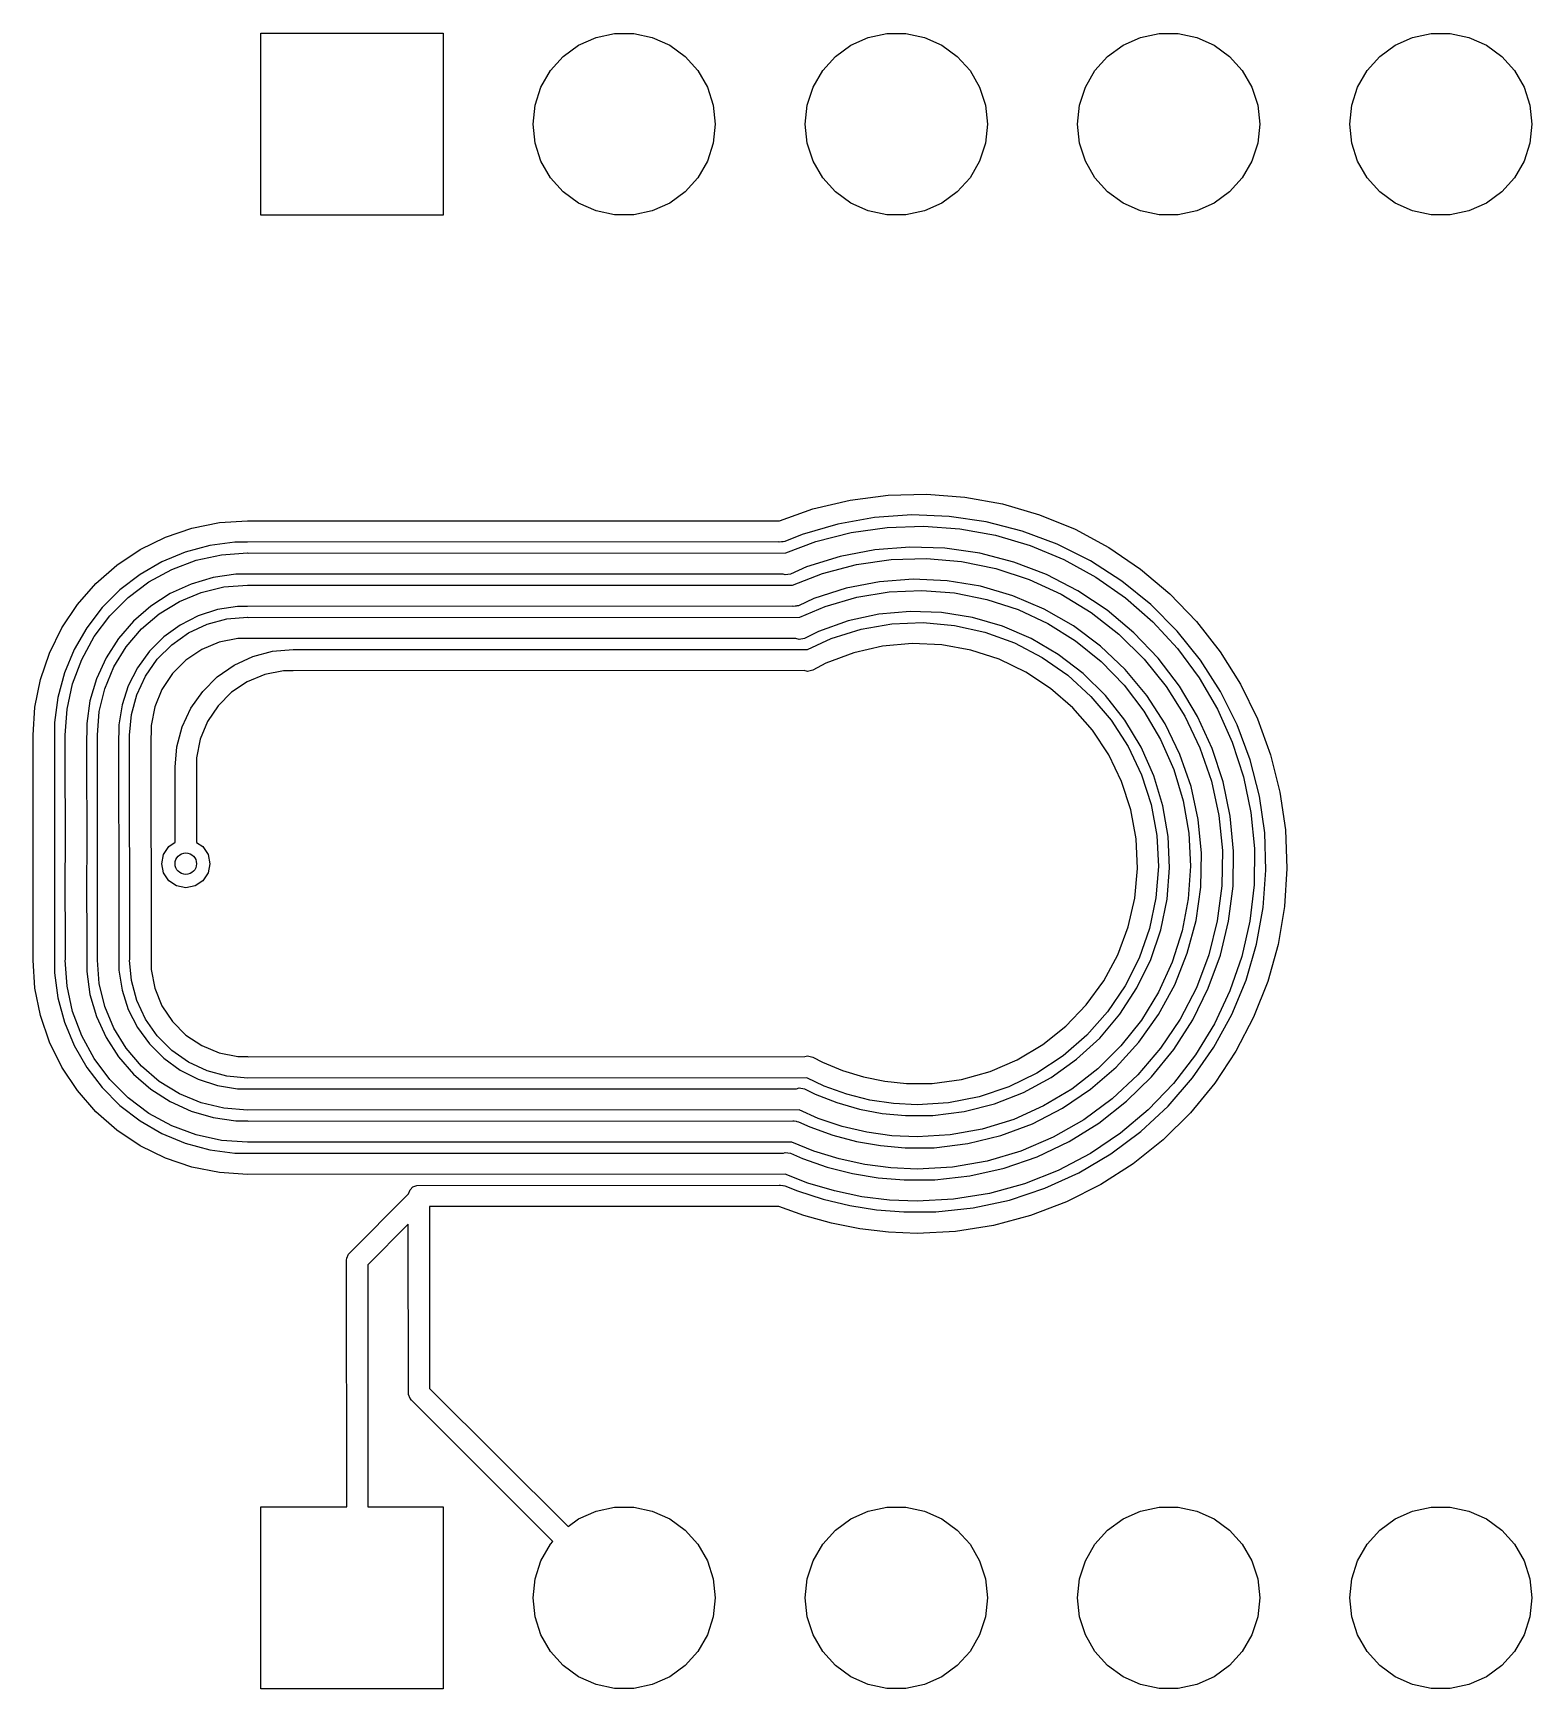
# Model space of a CAD drawing. Extents: x 108.1 to 155.9, y -81.1 to -32.1.
# Drawn here: x 123.95 to 137.94, y -47.6 to -32.15 of the extents above; entities that cross this region are included whole.
import ezdxf

# ---------------------------------------------------------------- set-up
doc = ezdxf.new("R2010")
doc.units = 0
doc.layers.add('BLACK', color=7, linetype='CONTINUOUS')

msp = doc.modelspace()

# ---------------------------------------------------------------- linework, layer by layer
at = {"layer": 'BLACK', "linetype": 'CONTINUOUS'}
for p, q in [((126.075, -33.85), (126.075, -32.15)), ((126.075, -32.15), (127.775, -32.15)), ((127.775, -32.15), (127.775, -33.85)), ((128.896239, -32.368327), (129.04, -32.263878)), ((129.04, -32.263878), (129.202336, -32.191602)), ((129.202336, -32.191602), (129.376151, -32.154656)), ((129.376151, -32.154656), (129.553849, -32.154656)), ((129.553849, -32.154656), (129.727664, -32.191602)), ((129.727664, -32.191602), (129.89, -32.263878)), ((129.89, -32.263878), (130.033761, -32.368327)), ((131.436239, -32.368327), (131.58, -32.263878)), ((131.58, -32.263878), (131.742336, -32.191602)), ((131.742336, -32.191602), (131.916151, -32.154656)), ((131.916151, -32.154656), (132.093849, -32.154656)), ((132.093849, -32.154656), (132.267664, -32.191602)), ((132.267664, -32.191602), (132.43, -32.263878)), ((132.43, -32.263878), (132.573761, -32.368327)), ((133.976239, -32.368327), (134.12, -32.263878)), ((134.12, -32.263878), (134.282336, -32.191602)), ((134.282336, -32.191602), (134.456151, -32.154656)), ((134.456151, -32.154656), (134.633849, -32.154656)), ((134.633849, -32.154656), (134.807664, -32.191602)), ((134.807664, -32.191602), (134.97, -32.263878)), ((134.97, -32.263878), (135.113761, -32.368327)), ((136.516239, -32.368327), (136.66, -32.263878)), ((136.66, -32.263878), (136.822336, -32.191602)), ((136.822336, -32.191602), (136.996151, -32.154656)), ((136.996151, -32.154656), (137.173849, -32.154656)), ((137.173849, -32.154656), (137.347664, -32.191602)), ((137.347664, -32.191602), (137.51, -32.263878)), ((137.51, -32.263878), (137.653761, -32.368327)), ((128.777336, -32.500383), (128.896239, -32.368327)), ((130.033761, -32.368327), (130.152664, -32.500383)), ((131.317336, -32.500383), (131.436239, -32.368327)), ((132.573761, -32.368327), (132.692664, -32.500383)), ((133.857336, -32.500383), (133.976239, -32.368327)), ((135.113761, -32.368327), (135.232664, -32.500383)), ((136.397336, -32.500383), (136.516239, -32.368327)), ((137.653761, -32.368327), (137.772664, -32.500383)), ((128.688486, -32.654274), (128.777336, -32.500383)), ((130.152664, -32.500383), (130.241514, -32.654274)), ((131.228486, -32.654274), (131.317336, -32.500383)), ((132.692664, -32.500383), (132.781514, -32.654274)), ((133.768486, -32.654274), (133.857336, -32.500383)), ((135.232664, -32.500383), (135.321514, -32.654274)), ((136.308486, -32.654274), (136.397336, -32.500383)), ((137.772664, -32.500383), (137.861514, -32.654274)), ((128.633575, -32.823275), (128.688486, -32.654274)), ((130.241514, -32.654274), (130.296425, -32.823275)), ((131.173575, -32.823275), (131.228486, -32.654274)), ((132.781514, -32.654274), (132.836425, -32.823275)), ((133.713575, -32.823275), (133.768486, -32.654274)), ((135.321514, -32.654274), (135.376425, -32.823275)), ((136.253575, -32.823275), (136.308486, -32.654274)), ((137.861514, -32.654274), (137.916425, -32.823275)), ((128.615, -33), (128.633575, -32.823275)), ((130.296425, -32.823275), (130.315, -33)), ((131.155, -33), (131.173575, -32.823275)), ((132.836425, -32.823275), (132.855, -33)), ((133.695, -33), (133.713575, -32.823275)), ((135.376425, -32.823275), (135.395, -33)), ((136.235, -33), (136.253575, -32.823275)), ((137.916425, -32.823275), (137.935, -33)), ((128.633575, -33.176725), (128.615, -33)), ((130.315, -33), (130.296425, -33.176725)), ((131.173575, -33.176725), (131.155, -33)), ((132.855, -33), (132.836425, -33.176725)), ((133.713575, -33.176725), (133.695, -33)), ((135.395, -33), (135.376425, -33.176725)), ((136.253575, -33.176725), (136.235, -33)), ((137.935, -33), (137.916425, -33.176725)), ((128.688486, -33.345726), (128.633575, -33.176725)), ((130.296425, -33.176725), (130.241514, -33.345726)), ((131.228486, -33.345726), (131.173575, -33.176725)), ((132.836425, -33.176725), (132.781514, -33.345726)), ((133.768486, -33.345726), (133.713575, -33.176725)), ((135.376425, -33.176725), (135.321514, -33.345726)), ((136.308486, -33.345726), (136.253575, -33.176725)), ((137.916425, -33.176725), (137.861514, -33.345726)), ((128.777336, -33.499617), (128.688486, -33.345726)), ((130.241514, -33.345726), (130.152664, -33.499617)), ((131.317336, -33.499617), (131.228486, -33.345726)), ((132.781514, -33.345726), (132.692664, -33.499617)), ((133.857336, -33.499617), (133.768486, -33.345726)), ((135.321514, -33.345726), (135.232664, -33.499617)), ((136.397336, -33.499617), (136.308486, -33.345726)), ((137.861514, -33.345726), (137.772664, -33.499617)), ((128.896239, -33.631673), (128.777336, -33.499617)), ((130.152664, -33.499617), (130.033761, -33.631673)), ((131.436239, -33.631673), (131.317336, -33.499617)), ((132.692664, -33.499617), (132.573761, -33.631673)), ((133.976239, -33.631673), (133.857336, -33.499617)), ((135.232664, -33.499617), (135.113761, -33.631673)), ((136.516239, -33.631673), (136.397336, -33.499617)), ((137.772664, -33.499617), (137.653761, -33.631673)), ((129.04, -33.736122), (128.896239, -33.631673)), ((130.033761, -33.631673), (129.89, -33.736122)), ((131.58, -33.736122), (131.436239, -33.631673)), ((132.573761, -33.631673), (132.43, -33.736122)), ((134.12, -33.736122), (133.976239, -33.631673)), ((135.113761, -33.631673), (134.97, -33.736122)), ((136.66, -33.736122), (136.516239, -33.631673)), ((137.653761, -33.631673), (137.51, -33.736122)), ((129.202336, -33.808398), (129.04, -33.736122)), ((129.376151, -33.845344), (129.202336, -33.808398)), ((129.727664, -33.808398), (129.553849, -33.845344)), ((129.89, -33.736122), (129.727664, -33.808398)), ((131.742336, -33.808398), (131.58, -33.736122)), ((131.916151, -33.845344), (131.742336, -33.808398)), ((132.267664, -33.808398), (132.093849, -33.845344)), ((132.43, -33.736122), (132.267664, -33.808398)), ((134.282336, -33.808398), (134.12, -33.736122)), ((134.456151, -33.845344), (134.282336, -33.808398)), ((134.807664, -33.808398), (134.633849, -33.845344)), ((134.97, -33.736122), (134.807664, -33.808398)), ((136.822336, -33.808398), (136.66, -33.736122)), ((136.996151, -33.845344), (136.822336, -33.808398)), ((137.347664, -33.808398), (137.173849, -33.845344)), ((137.51, -33.736122), (137.347664, -33.808398)), ((127.775, -33.85), (126.075, -33.85)), ((129.553849, -33.845344), (129.376151, -33.845344)), ((132.093849, -33.845344), (131.916151, -33.845344)), ((134.633849, -33.845344), (134.456151, -33.845344)), ((137.173849, -33.845344), (136.996151, -33.845344)), ((131.574038, -36.507262), (131.929204, -36.460644)), ((131.929204, -36.460644), (132.287289, -36.451104)), ((132.287289, -36.451104), (132.644433, -36.478746)), ((130.914212, -36.700004), (131.225621, -36.590455)), ((131.225621, -36.590455), (131.574038, -36.507262)), ((132.644433, -36.478746), (132.996786, -36.543271)), ((132.996786, -36.543271), (133.340549, -36.643983)), ((125.184633, -36.852241), (125.432362, -36.768148)), ((125.432362, -36.768148), (125.688948, -36.71711)), ((125.688948, -36.71711), (125.95, -36.7)), ((125.95, -36.7), (125.957131, -36.70191)), ((125.957131, -36.70191), (130.914212, -36.700004)), ((131.459082, -36.730844), (131.124793, -36.828122)), ((131.80185, -36.669832), (131.459082, -36.730844)), ((131.583406, -36.810938), (131.919019, -36.762558)), ((132.149174, -36.645784), (131.80185, -36.669832)), ((131.919019, -36.762558), (132.257887, -36.750533)), ((132.49708, -36.658974), (132.149174, -36.645784)), ((132.257887, -36.750533), (132.596085, -36.775002)), ((132.841586, -36.709252), (132.49708, -36.658974)), ((133.178751, -36.796042), (132.841586, -36.709252)), ((133.340549, -36.643983), (133.672016, -36.779797)), ((124.95, -36.967949), (125.184633, -36.852241)), ((125.832022, -36.9), (125.598084, -36.930799)), ((125.95, -36.9), (125.832022, -36.9)), ((130.905663, -36.898093), (125.95, -36.9)), ((130.912445, -36.900923), (130.905663, -36.898093)), ((130.934439, -36.898082), (130.912445, -36.900923)), ((130.944509, -36.898079), (130.934439, -36.898082)), ((130.949055, -36.896195), (130.944509, -36.898079)), ((130.963782, -36.894294), (130.949055, -36.896195)), ((130.963783, -36.894294), (130.963782, -36.894294)), ((131.124793, -36.828122), (130.963783, -36.894294)), ((130.975046, -37.000004), (131.254938, -36.895112)), ((131.254938, -36.895112), (131.583406, -36.810938)), ((132.596085, -36.775002), (132.929693, -36.835682)), ((132.929693, -36.835682), (133.254846, -36.93187)), ((133.504715, -36.918352), (133.178751, -36.796042)), ((133.815749, -37.074781), (133.504715, -36.918352)), ((133.672016, -36.779797), (133.987614, -36.949248)), ((124.732477, -37.113293), (124.95, -36.967949)), ((125.370168, -36.991869), (125.152172, -37.082165)), ((125.243794, -37.153626), (125.471055, -37.068862)), ((125.598084, -36.930799), (125.370168, -36.991869)), ((125.471055, -37.068862), (125.708065, -37.017304)), ((125.708065, -37.017304), (125.95, -37)), ((125.95, -37), (125.957131, -37.00191)), ((125.957131, -37.00191), (130.975, -37)), ((130.975, -37), (130.975046, -37.000004)), ((131.481031, -37.03433), (131.167846, -37.131672)), ((131.803076, -36.972299), (131.481031, -37.03433)), ((131.632006, -37.107173), (131.956933, -37.060384)), ((132.130011, -36.946344), (131.803076, -36.972299)), ((131.956933, -37.060384), (132.285086, -37.05127)), ((132.457809, -36.956785), (132.130011, -36.946344)), ((132.285086, -37.05127), (132.612109, -37.079953)), ((132.78243, -37.003492), (132.457809, -36.956785)), ((132.612109, -37.079953), (132.933665, -37.146051)), ((133.099875, -37.085891), (132.78243, -37.003492)), ((133.254846, -36.93187), (133.567775, -37.062451)), ((133.567775, -37.062451), (133.864856, -37.225912)), ((134.108294, -37.26354), (133.815749, -37.074781)), ((133.987614, -36.949248), (134.28394, -37.150511)), ((124.535786, -37.285786), (124.732477, -37.113293)), ((124.947828, -37.200144), (124.760631, -37.343785)), ((125.152172, -37.082165), (124.947828, -37.200144)), ((125.030911, -37.269869), (125.243794, -37.153626)), ((125.630338, -37.230535), (125.424465, -37.290985)), ((125.842718, -37.2), (125.630338, -37.230535)), ((125.95, -37.2), (125.842718, -37.2)), ((130.948503, -37.198096), (125.95, -37.2)), ((130.966407, -37.205102), (130.948503, -37.198096)), ((131.017585, -37.197336), (130.966407, -37.205102)), ((131.167846, -37.131672), (131.017585, -37.197337)), ((131.017585, -37.197337), (131.017585, -37.197336)), ((131.036518, -37.300005), (131.314614, -37.191017)), ((131.314614, -37.191017), (131.632006, -37.107173)), ((132.933665, -37.146051), (133.245487, -37.248688)), ((133.40623, -37.202966), (133.099875, -37.085891)), ((133.697723, -37.353275), (133.40623, -37.202966)), ((133.864856, -37.225912), (134.142646, -37.420358)), ((134.28394, -37.150511), (134.557801, -37.381414)), ((124.363293, -37.482477), (124.535786, -37.285786)), ((124.760631, -37.343785), (124.593785, -37.510631)), ((124.836737, -37.415226), (125.030911, -37.269869)), ((125.22929, -37.380118), (125.048787, -37.49612)), ((125.424465, -37.290985), (125.22929, -37.380118)), ((125.314413, -37.452591), (125.517376, -37.368521)), ((125.517376, -37.368521), (125.730992, -37.317236)), ((125.730992, -37.317236), (125.95, -37.3)), ((125.95, -37.3), (125.957132, -37.301911)), ((125.957132, -37.301911), (131.036518, -37.300005)), ((131.536793, -37.329516), (131.236092, -37.426518)), ((131.846889, -37.268927), (131.536793, -37.329516)), ((131.63531, -37.41331), (131.937501, -37.363547)), ((132.161987, -37.24561), (131.846889, -37.268927)), ((131.937501, -37.363547), (132.243479, -37.350371)), ((132.477623, -37.259895), (132.161987, -37.24561)), ((132.243479, -37.350371), (132.548829, -37.373972)), ((132.789327, -37.311579), (132.477623, -37.259895)), ((132.548829, -37.373972), (132.849147, -37.43401)), ((133.092683, -37.39993), (132.789327, -37.311579)), ((133.245487, -37.248688), (133.543437, -37.386501)), ((133.543437, -37.386501), (133.823563, -37.557663)), ((133.97076, -37.534965), (133.697723, -37.353275)), ((134.379002, -37.482469), (134.108294, -37.26354)), ((134.557801, -37.381414), (134.806243, -37.639469)), ((124.217949, -37.7), (124.363293, -37.482477)), ((124.593785, -37.510631), (124.450144, -37.697828)), ((124.665226, -37.586737), (124.836737, -37.415226)), ((125.048787, -37.49612), (124.88663, -37.63663)), ((125.127101, -37.567376), (125.314413, -37.452591)), ((125.668999, -37.529548), (125.48936, -37.587916)), ((125.855558, -37.5), (125.668999, -37.529548)), ((125.95, -37.5), (125.855558, -37.5)), ((131.033061, -37.498092), (125.95, -37.5)), ((131.041527, -37.501224), (131.033061, -37.498092)), ((131.0599, -37.498082), (131.041527, -37.501224)), ((131.069509, -37.498079), (131.0599, -37.498082)), ((131.076248, -37.495287), (131.069509, -37.498079)), ((131.092551, -37.4925), (131.076248, -37.495287)), ((131.236092, -37.426518), (131.092551, -37.4925)), ((131.103733, -37.600367), (131.341264, -37.498943)), ((131.341264, -37.498943), (131.63531, -37.41331)), ((132.849147, -37.43401), (133.140102, -37.529619)), ((133.383392, -37.523698), (133.092683, -37.39993)), ((133.140102, -37.529619), (133.417497, -37.659419)), ((133.657338, -37.681127), (133.383392, -37.523698)), ((134.221977, -37.745797), (133.97076, -37.534965)), ((134.142646, -37.420358), (134.397925, -37.643538)), ((134.624775, -37.729062), (134.379002, -37.482469)), ((124.450144, -37.697828), (124.332165, -37.902172)), ((124.519869, -37.780911), (124.665226, -37.586737)), ((124.88663, -37.63663), (124.74612, -37.798787)), ((124.960051, -37.710051), (125.127101, -37.567376)), ((125.321063, -37.673668), (125.168252, -37.784691)), ((125.48936, -37.587916), (125.321063, -37.673668)), ((125.4, -37.747372), (125.573778, -37.666338)), ((125.573778, -37.666338), (125.758987, -37.616711)), ((125.758987, -37.616711), (125.95, -37.6)), ((125.95, -37.6), (125.957132, -37.601911)), ((125.957132, -37.601911), (131.1, -37.6)), ((131.1, -37.6), (131.103733, -37.600367)), ((131.555737, -37.635395), (131.279902, -37.73276)), ((131.841518, -37.572985), (131.555737, -37.635395)), ((131.676128, -37.711837), (131.963915, -37.66242)), ((132.132831, -37.546492), (131.841518, -37.572985)), ((131.963915, -37.66242), (132.255678, -37.650689)), ((132.425181, -37.556327), (132.132831, -37.546492)), ((132.255678, -37.650689), (132.546504, -37.676841)), ((132.714055, -37.602337), (132.425181, -37.556327)), ((132.546504, -37.676841), (132.831493, -37.740436)), ((132.994995, -37.683811), (132.714055, -37.602337)), ((133.263664, -37.799493), (132.994995, -37.683811)), ((133.417497, -37.659419), (133.677329, -37.821539)), ((133.91064, -37.86999), (133.657338, -37.681127)), ((133.823563, -37.557663), (134.082149, -37.759903)), ((134.397925, -37.643538), (134.627735, -37.892864)), ((134.806243, -37.639469), (135.026588, -37.921894)), ((124.102241, -37.934633), (124.217949, -37.7)), ((124.403626, -37.993794), (124.519869, -37.780911)), ((124.74612, -37.798787), (124.630118, -37.97929)), ((124.817376, -37.877101), (124.960051, -37.710051)), ((125.168252, -37.784691), (125.034691, -37.918252)), ((125.242934, -37.857351), (125.4, -37.747372)), ((125.68748, -37.834586), (125.52369, -37.90243)), ((125.861358, -37.8), (125.68748, -37.834586)), ((125.95, -37.8), (125.861358, -37.8)), ((131.067211, -37.798098), (125.95, -37.8)), ((131.098335, -37.808473), (131.067211, -37.798098)), ((131.149048, -37.798096), (131.098335, -37.808473)), ((131.279902, -37.73276), (131.149048, -37.798096)), ((131.174868, -37.9), (131.397164, -37.798107)), ((131.397164, -37.798107), (131.676128, -37.711837)), ((132.152028, -37.845972), (131.876664, -37.871014)), ((132.42826, -37.858131), (132.152028, -37.845972)), ((132.831493, -37.740436), (133.105847, -37.840403)), ((133.105847, -37.840403), (133.364944, -37.975057)), ((133.515915, -37.947597), (133.263664, -37.799493)), ((133.677329, -37.821539), (133.915852, -38.01364)), ((134.082149, -37.759903), (134.315762, -37.990536)), ((134.448279, -37.983174), (134.221977, -37.745797)), ((134.8428, -38.000497), (134.624775, -37.729062)), ((124.018148, -38.182362), (124.102241, -37.934633)), ((124.332165, -37.902172), (124.241869, -38.120168)), ((124.318862, -38.221055), (124.403626, -37.993794)), ((124.630118, -37.97929), (124.540985, -38.174465)), ((124.702591, -38.064413), (124.817376, -37.877101)), ((125.034691, -37.918252), (124.923668, -38.071063)), ((124.997372, -38.15), (125.107351, -37.992934)), ((125.107351, -37.992934), (125.242934, -37.857351)), ((125.376283, -38.000924), (125.250924, -38.126283)), ((125.52369, -37.90243), (125.376283, -38.000924)), ((125.825, -38.047372), (125.998778, -37.966338)), ((125.998778, -37.966338), (126.183987, -37.916711)), ((126.183987, -37.916711), (126.375, -37.9)), ((126.375, -37.9), (126.382129, -37.90191)), ((126.382129, -37.90191), (131.174868, -37.9)), ((131.607157, -37.932802), (131.348386, -38.030218)), ((131.876664, -37.871014), (131.607157, -37.932802)), ((132.700358, -37.90727), (132.42826, -37.858131)), ((132.963394, -37.992499), (132.700358, -37.90727)), ((133.212605, -38.112274), (132.963394, -37.992499)), ((133.364944, -37.975057), (133.604422, -38.142132)), ((133.747855, -38.125837), (133.515915, -37.947597)), ((134.139708, -38.087609), (133.91064, -37.86999)), ((134.315762, -37.990536), (134.521304, -38.246504)), ((134.646878, -38.244171), (134.448279, -37.983174)), ((134.627735, -37.892864), (134.829415, -38.165447)), ((135.030584, -38.293669), (134.8428, -38.000497)), ((135.026588, -37.921894), (135.216461, -38.225645)), ((124.241869, -38.120168), (124.180799, -38.348084)), ((124.618521, -38.267376), (124.702591, -38.064413)), ((124.923668, -38.071063), (124.837916, -38.23936)), ((124.916338, -38.323778), (124.997372, -38.15)), ((125.250924, -38.126283), (125.15243, -38.27369)), ((125.532351, -38.292934), (125.667934, -38.157351)), ((125.667934, -38.157351), (125.825, -38.047372)), ((126.11248, -38.134586), (125.94869, -38.20243)), ((126.286358, -38.1), (126.11248, -38.134586)), ((126.375, -38.1), (126.286358, -38.1)), ((131.144068, -38.098099), (126.375, -38.1)), ((131.176314, -38.107745), (131.144068, -38.098099)), ((131.22668, -38.095797), (131.176314, -38.107745)), ((131.348386, -38.030218), (131.22668, -38.095797)), ((133.443476, -38.264427), (133.212605, -38.112274)), ((133.604422, -38.142132), (133.820245, -38.338813)), ((133.955903, -38.331461), (133.747855, -38.125837)), ((133.915852, -38.01364), (134.129624, -38.232951)), ((134.341299, -38.330902), (134.139708, -38.087609)), ((123.96711, -38.438948), (124.018148, -38.182362)), ((124.267304, -38.458065), (124.318862, -38.221055)), ((124.540985, -38.174465), (124.480535, -38.380338)), ((124.567236, -38.480992), (124.618521, -38.267376)), ((124.837916, -38.23936), (124.779548, -38.418999)), ((125.15243, -38.27369), (125.084586, -38.43748)), ((125.422372, -38.45), (125.532351, -38.292934)), ((125.801283, -38.300924), (125.675924, -38.426283)), ((125.94869, -38.20243), (125.801283, -38.300924)), ((133.651827, -38.446202), (133.443476, -38.264427)), ((134.129624, -38.232951), (134.315562, -38.476309)), ((134.521304, -38.246504), (134.696048, -38.524411)), ((134.815325, -38.525571), (134.646878, -38.244171)), ((134.829415, -38.165447), (135.000626, -38.45813)), ((135.185977, -38.605222), (135.030584, -38.293669)), ((135.216461, -38.225645), (135.373814, -38.547446)), ((123.95, -38.7), (123.96711, -38.438948)), ((124.180799, -38.348084), (124.15, -38.582022)), ((124.25, -38.7), (124.267304, -38.458065)), ((124.480535, -38.380338), (124.45, -38.592718)), ((124.779548, -38.418999), (124.75, -38.605558)), ((124.866711, -38.508987), (124.916338, -38.323778)), ((125.084586, -38.43748), (125.05, -38.611358)), ((125.341338, -38.623778), (125.422372, -38.45)), ((125.675924, -38.426283), (125.57743, -38.57369)), ((133.833884, -38.654306), (133.651827, -38.446202)), ((133.820245, -38.338813), (134.008781, -38.561788)), ((134.136848, -38.561296), (133.955903, -38.331461)), ((134.512557, -38.596423), (134.341299, -38.330902)), ((135.000626, -38.45813), (135.139385, -38.76752)), ((124.15, -38.582022), (124.15, -38.7)), ((124.45, -38.592718), (124.45, -38.7)), ((124.55, -38.7), (124.567236, -38.480992)), ((124.75, -38.605558), (124.75, -38.7)), ((124.85, -38.7), (124.866711, -38.508987)), ((125.05, -38.611358), (125.05, -38.7)), ((125.291711, -38.808987), (125.341338, -38.623778)), ((125.57743, -38.57369), (125.509586, -38.73748)), ((134.008781, -38.561788), (134.166852, -38.807301)), ((134.287898, -38.811794), (134.136848, -38.561296)), ((134.315562, -38.476309), (134.470984, -38.740202)), ((134.651054, -38.880411), (134.512557, -38.596423)), ((134.696048, -38.524411), (134.837674, -38.820568)), ((134.951546, -38.823907), (134.815325, -38.525571)), ((135.3072, -38.931592), (135.185977, -38.605222)), ((135.373814, -38.547446), (135.496952, -38.883828)), ((123.95186, -39.881105), (123.95, -38.7)), ((124.15, -38.7), (124.14812, -38.707013)), ((124.14812, -38.707013), (124.15, -39.9)), ((124.25186, -39.881105), (124.25, -38.7)), ((124.45, -38.7), (124.44812, -38.707013)), ((124.44812, -38.707013), (124.45, -39.9)), ((124.551364, -39.886139), (124.55, -38.7)), ((124.75, -38.7), (124.748109, -38.707055)), ((124.748109, -38.707055), (124.75, -40.35)), ((124.851896, -40.79292), (124.85, -38.7)), ((125.05, -38.7), (125.048103, -38.707079)), ((125.048103, -38.707079), (125.05, -40.8)), ((125.509586, -38.73748), (125.475, -38.911358)), ((133.98635, -38.88497), (133.833884, -38.654306)), ((134.470984, -38.740202), (134.593648, -39.020825)), ((135.139385, -38.76752), (135.244084, -39.090033)), ((125.275, -39), (125.291711, -38.808987)), ((125.475, -38.911358), (125.475, -39)), ((134.106464, -39.134018), (133.98635, -38.88497)), ((134.166852, -38.807301), (134.291798, -39.071217)), ((134.40672, -39.079089), (134.287898, -38.811794)), ((134.754831, -39.178841), (134.651054, -38.880411)), ((134.837674, -38.820568), (134.944305, -39.131046)), ((135.053861, -39.135503), (134.951546, -38.823907)), ((135.392867, -39.269044), (135.3072, -38.931592)), ((135.496952, -38.883828), (135.584547, -39.231165)), ((125.276463, -39.700434), (125.275, -39)), ((125.475, -39), (125.473134, -39.006963)), ((125.473134, -39.006963), (125.474584, -39.701134)), ((134.291798, -39.071217), (134.381513, -39.349092)), ((134.491482, -39.359055), (134.40672, -39.079089)), ((134.593648, -39.020825), (134.681785, -39.31413)), ((134.192049, -39.396938), (134.106464, -39.134018)), ((134.822416, -39.487488), (134.754831, -39.178841)), ((134.944305, -39.131046), (135.014525, -39.451727)), ((135.121011, -39.456519), (135.053861, -39.135503)), ((135.244084, -39.090033), (135.31351, -39.421931)), ((135.584547, -39.231165), (135.635655, -39.585712)), ((134.241557, -39.66897), (134.192049, -39.396938)), ((134.381513, -39.349092), (134.434487, -39.636246)), ((134.540873, -39.64737), (134.491482, -39.359055)), ((134.681785, -39.31413), (134.734123, -39.615886)), ((135.441997, -39.613715), (135.392867, -39.269044)), ((134.852852, -39.801978), (134.822416, -39.487488)), ((135.014525, -39.451727), (135.047403, -39.778356)), ((135.152167, -39.783), (135.121011, -39.456519)), ((135.31351, -39.421931), (135.346858, -39.759369)), ((125.215901, -39.740901), (125.276463, -39.700434)), ((125.474584, -39.701134), (125.534099, -39.740901)), ((134.254091, -39.945185), (134.241557, -39.66897)), ((134.434487, -39.636246), (134.449828, -39.927841)), ((134.554133, -39.939585), (134.540873, -39.64737)), ((134.734123, -39.615886), (134.749907, -39.92174)), ((135.454029, -39.961663), (135.441997, -39.613715)), ((135.635655, -39.585712), (135.649724, -39.943648)), ((125.15, -39.9), (125.167127, -39.813896)), ((125.167127, -39.813896), (125.215901, -39.740901)), ((125.534099, -39.740901), (125.582873, -39.813896)), ((125.582873, -39.813896), (125.6, -39.9)), ((134.845708, -40.117857), (134.852852, -39.801978)), ((135.047403, -39.778356), (135.042502, -40.106598)), ((135.146946, -40.110922), (135.152167, -39.783)), ((135.346858, -39.759369), (135.343742, -40.098437)), ((123.95, -39.9), (123.95186, -39.881105)), ((123.951865, -40.793036), (123.95, -39.9)), ((124.15, -39.9), (124.148158, -39.918698)), ((124.148158, -39.918698), (124.15, -40.8)), ((124.25, -39.9), (124.25186, -39.881105)), ((124.251865, -40.793036), (124.25, -39.9)), ((124.45, -39.9), (124.448158, -39.918698)), ((124.448158, -39.918698), (124.45, -40.8)), ((124.55, -39.9), (124.551364, -39.886139)), ((124.551865, -40.793036), (124.55, -39.9)), ((125.167127, -39.986104), (125.15, -39.9)), ((125.215901, -40.059099), (125.167127, -39.986104)), ((125.582873, -39.986104), (125.534099, -40.059099)), ((125.6, -39.9), (125.582873, -39.986104)), ((134.229423, -40.220582), (134.254091, -39.945185)), ((134.449828, -39.927841), (134.427276, -40.218968)), ((134.531056, -40.231189), (134.554133, -39.939585)), ((134.749907, -39.92174), (134.72891, -40.227281)), ((135.428824, -40.308905), (135.454029, -39.961663)), ((135.649724, -39.943648), (135.626603, -40.301113)), ((125.288896, -40.107873), (125.215901, -40.059099)), ((125.375, -40.125), (125.288896, -40.107873)), ((125.461104, -40.107873), (125.375, -40.125)), ((125.534099, -40.059099), (125.461104, -40.107873)), ((134.801085, -40.43065), (134.845708, -40.117857)), ((135.042502, -40.106598), (134.999888, -40.432099)), ((135.105413, -40.436246), (135.146946, -40.110922)), ((135.343742, -40.098437), (135.304199, -40.435205)), ((134.168001, -40.490173), (134.229423, -40.220582)), ((134.427276, -40.218968), (134.367213, -40.504723)), ((134.471999, -40.517681), (134.531056, -40.231189)), ((134.72891, -40.227281), (134.671435, -40.5281)), ((135.36667, -40.651468), (135.428824, -40.308905)), ((135.626603, -40.301113), (135.566541, -40.654254)), ((124.75, -40.35), (124.749079, -40.359349)), ((124.749079, -40.359349), (124.75, -40.8)), ((134.719615, -40.735926), (134.801085, -40.43065)), ((134.999888, -40.432099), (134.920125, -40.750541)), ((135.028077, -40.754962), (135.105413, -40.436246)), ((135.304199, -40.435205), (135.228685, -40.765771)), ((134.070936, -40.749076), (134.168001, -40.490173)), ((134.367213, -40.504723), (134.270649, -40.780292)), ((134.377873, -40.794639), (134.471999, -40.517681)), ((134.671435, -40.5281), (134.57831, -40.81986)), ((133.939987, -40.992601), (134.070936, -40.749076)), ((134.270649, -40.780292), (134.13921, -41.041036)), ((134.602452, -41.02936), (134.719615, -40.735926)), ((134.920125, -40.750541), (134.804273, -41.057698)), ((134.915894, -41.063142), (135.028077, -40.754962)), ((135.228685, -40.765771), (135.118077, -41.086305)), ((135.26828, -40.985432), (135.36667, -40.651468)), ((135.566541, -40.654254), (135.470186, -40.999264)), ((123.95, -40.8), (123.951865, -40.793036)), ((123.96711, -41.061052), (123.95, -40.8)), ((124.15, -40.8), (124.15, -40.917978)), ((124.15, -40.917978), (124.180799, -41.151916)), ((124.25, -40.8), (124.251865, -40.793036)), ((124.267304, -41.041935), (124.25, -40.8)), ((124.45, -40.8), (124.45, -40.907282)), ((124.45, -40.907282), (124.480535, -41.119662)), ((124.55, -40.8), (124.551865, -40.793036)), ((124.567236, -41.019008), (124.55, -40.8)), ((124.75, -40.8), (124.75, -40.894442)), ((124.75, -40.894442), (124.779548, -41.081001)), ((124.85, -40.8), (124.851896, -40.79292)), ((124.866711, -40.991013), (124.85, -40.8)), ((125.05, -40.8), (125.05, -40.888642)), ((125.05, -40.888642), (125.084586, -41.06252)), ((134.250131, -41.057787), (134.377873, -40.794639)), ((134.57831, -40.81986), (134.450879, -41.09835)), ((124.018148, -41.317638), (123.96711, -41.061052)), ((124.318862, -41.278945), (124.267304, -41.041935)), ((124.618521, -41.232624), (124.567236, -41.019008)), ((124.779548, -41.081001), (124.837916, -41.26064)), ((124.916338, -41.176222), (124.866711, -40.991013)), ((125.084586, -41.06252), (125.15243, -41.22631)), ((133.777525, -41.216338), (133.939987, -40.992601)), ((134.13921, -41.041036), (133.975112, -41.282562)), ((134.090745, -41.303066), (134.250131, -41.057787)), ((134.451257, -41.306795), (134.602452, -41.02936)), ((134.804273, -41.057698), (134.653867, -41.349495)), ((134.770245, -41.356991), (134.915894, -41.063142)), ((135.118077, -41.086305), (134.973656, -41.393093)), ((135.134779, -41.306975), (135.26828, -40.985432)), ((135.470186, -40.999264), (135.338577, -41.332423)), ((124.180799, -41.151916), (124.241869, -41.379832)), ((124.480535, -41.119662), (124.540985, -41.325535)), ((124.702591, -41.435587), (124.618521, -41.232624)), ((124.997372, -41.35), (124.916338, -41.176222)), ((125.15243, -41.22631), (125.250924, -41.373717)), ((133.586493, -41.416235), (133.777525, -41.216338)), ((134.450879, -41.09835), (134.29098, -41.359556)), ((124.102241, -41.565367), (124.018148, -41.317638)), ((124.241869, -41.379832), (124.332165, -41.597828)), ((124.403626, -41.506206), (124.318862, -41.278945)), ((124.540985, -41.325535), (124.630118, -41.52071)), ((124.837916, -41.26064), (124.923668, -41.428937)), ((125.107351, -41.507066), (124.997372, -41.35)), ((125.250924, -41.373717), (125.376283, -41.499076)), ((133.975112, -41.282562), (133.781116, -41.500803)), ((133.902175, -41.526687), (134.090745, -41.303066)), ((134.29098, -41.359556), (134.10092, -41.599707)), ((134.26817, -41.564302), (134.451257, -41.306795)), ((134.653867, -41.349495), (134.470905, -41.62206)), ((134.592925, -41.632886), (134.770245, -41.356991)), ((134.973656, -41.393093), (134.797095, -41.68258)), ((134.967695, -41.612417), (135.134779, -41.306975)), ((135.338577, -41.332423), (135.173132, -41.650139)), ((124.519869, -41.719089), (124.403626, -41.506206)), ((124.630118, -41.52071), (124.74612, -41.701213)), ((124.817376, -41.622899), (124.702591, -41.435587)), ((124.923668, -41.428937), (125.034691, -41.581748)), ((125.242934, -41.642649), (125.107351, -41.507066)), ((125.376283, -41.499076), (125.52369, -41.59757)), ((133.370351, -41.588671), (133.586493, -41.416235)), ((133.781116, -41.500803), (133.560492, -41.692083)), ((133.687331, -41.7252), (133.902175, -41.526687)), ((124.217949, -41.8), (124.102241, -41.565367)), ((124.332165, -41.597828), (124.450144, -41.802172)), ((124.74612, -41.701213), (124.88663, -41.86337)), ((124.960051, -41.789949), (124.817376, -41.622899)), ((125.034691, -41.581748), (125.168252, -41.715309)), ((125.4, -41.752628), (125.242934, -41.642649)), ((125.52369, -41.59757), (125.68748, -41.665414)), ((125.68748, -41.665414), (125.861358, -41.7)), ((125.861358, -41.7), (125.95, -41.7)), ((125.95, -41.7), (125.957133, -41.701911)), ((125.957133, -41.701911), (131.150393, -41.700009)), ((131.150393, -41.700009), (131.176314, -41.692255)), ((131.176314, -41.692255), (131.22668, -41.704203)), ((131.22668, -41.704203), (131.316028, -41.752359)), ((133.133012, -41.730525), (133.370351, -41.588671)), ((133.560492, -41.692083), (133.316953, -41.853181)), ((134.10092, -41.599707), (133.883439, -41.815341)), ((134.055786, -41.798233), (134.26817, -41.564302)), ((134.470905, -41.62206), (134.257813, -41.871778)), ((134.386118, -41.887428), (134.592925, -41.632886)), ((134.797095, -41.68258), (134.59044, -41.951411)), ((134.768939, -41.898264), (134.967695, -41.612417)), ((135.173132, -41.650139), (134.975635, -41.948988)), ((124.363293, -42.017523), (124.217949, -41.8)), ((124.450144, -41.802172), (124.593785, -41.989369)), ((124.665226, -41.913263), (124.519869, -41.719089)), ((124.88663, -41.86337), (125.048787, -42.00388)), ((125.127101, -41.932624), (124.960051, -41.789949)), ((125.168252, -41.715309), (125.321063, -41.826332)), ((125.321063, -41.826332), (125.48936, -41.912084)), ((125.573778, -41.833662), (125.4, -41.752628)), ((125.758987, -41.883289), (125.573778, -41.833662)), ((131.316028, -41.752359), (131.503335, -41.830621)), ((131.503335, -41.830621), (131.697457, -41.889998)), ((132.612246, -41.912805), (132.878775, -41.839226)), ((132.878775, -41.839226), (133.133012, -41.730525)), ((133.316953, -41.853181), (133.054603, -41.981383)), ((133.44953, -41.895541), (133.687331, -41.7252)), ((133.883439, -41.815341), (133.641676, -42.003348)), ((133.817113, -42.005273), (134.055786, -41.798233)), ((124.535786, -42.214214), (124.363293, -42.017523)), ((124.593785, -41.989369), (124.760631, -42.156215)), ((124.836737, -42.084774), (124.665226, -41.913263)), ((125.048787, -42.00388), (125.22929, -42.119882)), ((125.314413, -42.047409), (125.127101, -41.932624)), ((125.48936, -41.912084), (125.668999, -41.970452)), ((125.668999, -41.970452), (125.855558, -42)), ((125.95, -41.9), (125.758987, -41.883289)), ((125.855558, -42), (125.95, -42)), ((131.169158, -41.898088), (125.95, -41.9)), ((125.95, -42), (125.957132, -42.001911)), ((125.957132, -42.001911), (131.072885, -42.00001)), ((131.072885, -42.00001), (131.098335, -41.991527)), ((131.098335, -41.991527), (131.149048, -42.001904)), ((131.149048, -42.001904), (131.24658, -42.05065)), ((131.332561, -41.976066), (131.169158, -41.898088)), ((131.541885, -42.051601), (131.332561, -41.976066)), ((131.697457, -41.889998), (131.896494, -41.929908)), ((131.896494, -41.929908), (132.0985, -41.949961)), ((132.0985, -41.949961), (132.2, -41.95)), ((132.2, -41.95), (132.33825, -41.949931)), ((132.33825, -41.949931), (132.612246, -41.912805)), ((133.054603, -41.981383), (132.777859, -42.074529)), ((133.192442, -42.03508), (133.44953, -41.895541)), ((133.641676, -42.003348), (133.379117, -42.161014)), ((133.555533, -42.18249), (133.817113, -42.005273)), ((134.257813, -41.871778), (134.017418, -42.095334)), ((134.152374, -42.11748), (134.386118, -41.887428)), ((134.59044, -41.951411), (134.356087, -42.196472)), ((134.540786, -42.161244), (134.768939, -41.898264)), ((134.975635, -41.948988), (134.748214, -42.225748)), ((124.760631, -42.156215), (124.947828, -42.299856)), ((125.030911, -42.230131), (124.836737, -42.084774)), ((125.22929, -42.119882), (125.424465, -42.209015)), ((125.517376, -42.131479), (125.314413, -42.047409)), ((125.730992, -42.182764), (125.517376, -42.131479)), ((131.24658, -42.05065), (131.449819, -42.129693)), ((131.449819, -42.129693), (131.659504, -42.189578)), ((131.757647, -42.106088), (131.541885, -42.051601)), ((131.977737, -42.138995), (131.757647, -42.106088)), ((132.2, -42.15), (131.977737, -42.138995)), ((132.491383, -42.131053), (132.2, -42.15)), ((132.777859, -42.074529), (132.491383, -42.131053)), ((132.636516, -42.213647), (132.920036, -42.141664)), ((132.920036, -42.141664), (133.192442, -42.03508)), ((133.379117, -42.161014), (133.09955, -42.286066)), ((134.017418, -42.095334), (133.75291, -42.289763)), ((133.894572, -42.320208), (134.152374, -42.11748)), ((134.285847, -42.398349), (134.540786, -42.161244)), ((124.732477, -42.386707), (124.535786, -42.214214)), ((124.947828, -42.299856), (125.152172, -42.417835)), ((125.243794, -42.346374), (125.030911, -42.230131)), ((125.424465, -42.209015), (125.630338, -42.269465)), ((125.630338, -42.269465), (125.842718, -42.3)), ((125.95, -42.2), (125.730992, -42.182764)), ((125.842718, -42.3), (125.95, -42.3)), ((131.098622, -42.198086), (125.95, -42.2)), ((125.95, -42.3), (125.957132, -42.301911)), ((125.957132, -42.301911), (131.038205, -42.300004)), ((131.038205, -42.300004), (131.041527, -42.298776)), ((131.041527, -42.298776), (131.048688, -42.3)), ((131.048688, -42.3), (131.05, -42.3)), ((131.05, -42.3), (131.069509, -42.301921)), ((131.069509, -42.301921), (131.076248, -42.304712)), ((131.076248, -42.304712), (131.092551, -42.3075)), ((131.092551, -42.3075), (131.196415, -42.355268)), ((131.275699, -42.276587), (131.098622, -42.198086)), ((131.499734, -42.351964), (131.275699, -42.276587)), ((131.659504, -42.189578), (131.873834, -42.229789)), ((131.873834, -42.229789), (132.090966, -42.249982)), ((132.090966, -42.249982), (132.2, -42.25)), ((132.2, -42.25), (132.346258, -42.249919)), ((132.346258, -42.249919), (132.636516, -42.213647)), ((133.09955, -42.286066), (132.807007, -42.3767)), ((132.978741, -42.437872), (133.274749, -42.327374)), ((133.274749, -42.327374), (133.555533, -42.18249)), ((133.75291, -42.289763), (133.467799, -42.452486)), ((133.615889, -42.493114), (133.894572, -42.320208)), ((134.356087, -42.196472), (134.096749, -42.414923)), ((134.748214, -42.225748), (134.493323, -42.477435)), ((124.95, -42.532051), (124.732477, -42.386707)), ((125.152172, -42.417835), (125.370168, -42.508131)), ((125.471055, -42.431138), (125.243794, -42.346374)), ((125.708065, -42.482696), (125.471055, -42.431138)), ((125.95, -42.5), (125.708065, -42.482696)), ((131.196415, -42.355268), (131.411593, -42.432575)), ((131.411593, -42.432575), (131.63263, -42.491064)), ((131.729786, -42.406272), (131.499734, -42.351964)), ((131.963879, -42.439044), (131.729786, -42.406272)), ((132.2, -42.45), (131.963879, -42.439044)), ((132.505708, -42.431609), (132.2, -42.45)), ((132.807007, -42.3767), (132.505708, -42.431609)), ((132.671702, -42.512418), (132.978741, -42.437872)), ((133.467799, -42.452486), (133.165867, -42.581343)), ((134.096749, -42.414923), (133.815434, -42.604231)), ((134.007039, -42.606864), (134.285847, -42.398349)), ((134.493323, -42.477435), (134.213708, -42.701335)), ((125.184633, -42.647759), (124.95, -42.532051)), ((125.370168, -42.508131), (125.598084, -42.569201)), ((125.598084, -42.569201), (125.832022, -42.6)), ((125.832022, -42.6), (125.95, -42.6)), ((131.030732, -42.498093), (125.95, -42.5)), ((125.95, -42.6), (125.957131, -42.60191)), ((125.957131, -42.60191), (130.953346, -42.600008)), ((130.953346, -42.600008), (130.966407, -42.594898)), ((130.966407, -42.594898), (131.017585, -42.602664)), ((131.017585, -42.602664), (131.129105, -42.651467)), ((131.236379, -42.582151), (131.030732, -42.498093)), ((131.470948, -42.655174), (131.236379, -42.582151)), ((131.63263, -42.491064), (131.857883, -42.5303)), ((131.857883, -42.5303), (132.085678, -42.549991)), ((132.085678, -42.549991), (132.2, -42.55)), ((132.2, -42.55), (132.35798, -42.549957)), ((132.35798, -42.549957), (132.671702, -42.512418)), ((133.165867, -42.581343), (132.85112, -42.674625)), ((133.009832, -42.74133), (133.31976, -42.634067)), ((133.31976, -42.634067), (133.615889, -42.493114)), ((133.815434, -42.604231), (133.515399, -42.762205)), ((133.707553, -42.784404), (134.007039, -42.606864)), ((125.432362, -42.731852), (125.184633, -42.647759)), ((125.688948, -42.78289), (125.432362, -42.731852)), ((125.95, -42.8), (125.688948, -42.78289)), ((131.129105, -42.651467), (131.359435, -42.730342)), ((131.359435, -42.730342), (131.59548, -42.789973)), ((131.710935, -42.707724), (131.470948, -42.655174)), ((131.59548, -42.789973), (131.835636, -42.829953)), ((131.954555, -42.739411), (131.710935, -42.707724)), ((132.2, -42.75), (131.954555, -42.739411)), ((132.527734, -42.731093), (132.2, -42.75)), ((132.85112, -42.674625), (132.527734, -42.731093)), ((132.689926, -42.813581), (133.009832, -42.74133)), ((133.515399, -42.762205), (133.200123, -42.887013)), ((133.390816, -42.928938), (133.707553, -42.784404)), ((134.213708, -42.701335), (133.912384, -42.895036)), ((130.968748, -42.798088), (125.95, -42.8)), ((127.451921, -42.980491), (127.466853, -42.944443)), ((127.466853, -42.944443), (127.494443, -42.916853)), ((127.494443, -42.916853), (127.530491, -42.901921)), ((127.530491, -42.901921), (130.910212, -42.900008)), ((130.910212, -42.900008), (130.912445, -42.899077)), ((130.912445, -42.899077), (130.919616, -42.900003)), ((130.919616, -42.900003), (130.925, -42.9)), ((130.925, -42.9), (130.944509, -42.901921)), ((130.944509, -42.901921), (130.949055, -42.903804)), ((130.949055, -42.903804), (130.963782, -42.905706)), ((130.963782, -42.905706), (130.963783, -42.905706)), ((130.963783, -42.905706), (131.081135, -42.95394)), ((131.179478, -42.880107), (130.968748, -42.798088)), ((131.428475, -42.954054), (131.179478, -42.880107)), ((131.835636, -42.829953), (132.078269, -42.850011)), ((132.078269, -42.850011), (132.2, -42.85)), ((132.2, -42.849999), (132.363982, -42.849931)), ((132.2, -42.85), (132.2, -42.849999)), ((132.363982, -42.849931), (132.689926, -42.813581)), ((133.200123, -42.887013), (132.873257, -42.97721)), ((133.060452, -43.03881), (133.390816, -42.928938)), ((133.912384, -42.895036), (133.5926, -43.056448)), ((126.891853, -43.544443), (127.451779, -42.981925)), ((127.451779, -42.981925), (127.451921, -42.980491)), ((130.907981, -43.098099), (127.648178, -43.099944)), ((127.648178, -43.099944), (127.649959, -44.796194)), ((131.14045, -43.183269), (130.907981, -43.098099)), ((131.081135, -42.95394), (131.322629, -43.031872)), ((131.322629, -43.031872), (131.569464, -43.090741)), ((131.682717, -43.007236), (131.428475, -42.954054)), ((131.569464, -43.090741), (131.820136, -43.130187)), ((131.940476, -43.039291), (131.682717, -43.007236)), ((132.2, -43.05), (131.940476, -43.039291)), ((132.200004, -43.049998), (132.2, -43.05)), ((132.53859, -43.031749), (132.200004, -43.049998)), ((132.873257, -42.97721), (132.53859, -43.031749)), ((132.720242, -43.112764), (133.060452, -43.03881)), ((133.5926, -43.056448), (133.257803, -43.183832)), ((131.399642, -43.255879), (131.14045, -43.183269)), ((131.663706, -43.308062), (131.399642, -43.255879)), ((131.820136, -43.130187), (132.073121, -43.14997)), ((132.073121, -43.14997), (132.2, -43.15)), ((132.2, -43.15), (132.374078, -43.149954)), ((132.374078, -43.149954), (132.720242, -43.112764)), ((133.257803, -43.183832), (132.911602, -43.275814)), ((127.450251, -43.264298), (127.073116, -43.643178)), ((127.451921, -44.854509), (127.450251, -43.264298)), ((131.931034, -43.3395), (131.663706, -43.308062)), ((132.2, -43.35), (131.931034, -43.3395)), ((132.557729, -43.331403), (132.2, -43.35)), ((132.911602, -43.275814), (132.557729, -43.331403)), ((126.876921, -43.580491), (126.891853, -43.544443)), ((126.875, -43.6), (126.876921, -43.580491)), ((126.876372, -45.9), (126.875, -43.6)), ((127.073116, -43.643178), (127.074463, -45.9)), ((127.649959, -44.796194), (128.941198, -46.085661)), ((127.466853, -44.890557), (127.451921, -44.854509)), ((127.479289, -44.905711), (127.466853, -44.890557)), ((128.800285, -46.224894), (127.479289, -44.905711)), ((126.075, -47.6), (126.075, -45.9)), ((126.075, -45.9), (126.876372, -45.9)), ((127.074463, -45.9), (127.775, -45.9)), ((127.775, -45.9), (127.775, -47.6)), ((128.941198, -46.085661), (129.04, -46.013878)), ((129.04, -46.013878), (129.202336, -45.941602)), ((129.202336, -45.941602), (129.376151, -45.904656)), ((129.376151, -45.904656), (129.553849, -45.904656)), ((129.553849, -45.904656), (129.727664, -45.941602)), ((129.727664, -45.941602), (129.89, -46.013878)), ((129.89, -46.013878), (130.033761, -46.118327)), ((131.436239, -46.118327), (131.58, -46.013878)), ((131.58, -46.013878), (131.742336, -45.941602)), ((131.742336, -45.941602), (131.916151, -45.904656)), ((131.916151, -45.904656), (132.093849, -45.904656)), ((132.093849, -45.904656), (132.267664, -45.941602)), ((132.267664, -45.941602), (132.43, -46.013878)), ((132.43, -46.013878), (132.573761, -46.118327)), ((133.976239, -46.118327), (134.12, -46.013878)), ((134.12, -46.013878), (134.282336, -45.941602)), ((134.282336, -45.941602), (134.456151, -45.904656)), ((134.456151, -45.904656), (134.633849, -45.904656)), ((134.633849, -45.904656), (134.807664, -45.941602)), ((134.807664, -45.941602), (134.97, -46.013878)), ((134.97, -46.013878), (135.113761, -46.118327)), ((136.516239, -46.118327), (136.66, -46.013878)), ((136.66, -46.013878), (136.822336, -45.941602)), ((136.822336, -45.941602), (136.996151, -45.904656)), ((136.996151, -45.904656), (137.173849, -45.904656)), ((137.173849, -45.904656), (137.347664, -45.941602)), ((137.347664, -45.941602), (137.51, -46.013878)), ((137.51, -46.013878), (137.653761, -46.118327)), ((130.033761, -46.118327), (130.152664, -46.250383)), ((131.317336, -46.250383), (131.436239, -46.118327)), ((132.573761, -46.118327), (132.692664, -46.250383)), ((133.857336, -46.250383), (133.976239, -46.118327)), ((135.113761, -46.118327), (135.232664, -46.250383)), ((136.397336, -46.250383), (136.516239, -46.118327)), ((137.653761, -46.118327), (137.772664, -46.250383)), ((128.688486, -46.404274), (128.777336, -46.250383)), ((128.777336, -46.250383), (128.800285, -46.224894)), ((130.152664, -46.250383), (130.241514, -46.404274)), ((131.228486, -46.404274), (131.317336, -46.250383)), ((132.692664, -46.250383), (132.781514, -46.404274)), ((133.768486, -46.404274), (133.857336, -46.250383)), ((135.232664, -46.250383), (135.321514, -46.404274)), ((136.308486, -46.404274), (136.397336, -46.250383)), ((137.772664, -46.250383), (137.861514, -46.404274)), ((128.633575, -46.573275), (128.688486, -46.404274)), ((130.241514, -46.404274), (130.296425, -46.573275)), ((131.173575, -46.573275), (131.228486, -46.404274)), ((132.781514, -46.404274), (132.836425, -46.573275)), ((133.713575, -46.573275), (133.768486, -46.404274)), ((135.321514, -46.404274), (135.376425, -46.573275)), ((136.253575, -46.573275), (136.308486, -46.404274)), ((137.861514, -46.404274), (137.916425, -46.573275)), ((128.615, -46.75), (128.633575, -46.573275)), ((130.296425, -46.573275), (130.315, -46.75)), ((131.155, -46.75), (131.173575, -46.573275)), ((132.836425, -46.573275), (132.855, -46.75)), ((133.695, -46.75), (133.713575, -46.573275)), ((135.376425, -46.573275), (135.395, -46.75)), ((136.235, -46.75), (136.253575, -46.573275)), ((137.916425, -46.573275), (137.935, -46.75)), ((128.633575, -46.926725), (128.615, -46.75)), ((130.315, -46.75), (130.296425, -46.926725)), ((131.173575, -46.926725), (131.155, -46.75)), ((132.855, -46.75), (132.836425, -46.926725)), ((133.713575, -46.926725), (133.695, -46.75)), ((135.395, -46.75), (135.376425, -46.926725)), ((136.253575, -46.926725), (136.235, -46.75)), ((137.935, -46.75), (137.916425, -46.926725)), ((128.688486, -47.095726), (128.633575, -46.926725)), ((130.296425, -46.926725), (130.241514, -47.095726)), ((131.228486, -47.095726), (131.173575, -46.926725)), ((132.836425, -46.926725), (132.781514, -47.095726)), ((133.768486, -47.095726), (133.713575, -46.926725)), ((135.376425, -46.926725), (135.321514, -47.095726)), ((136.308486, -47.095726), (136.253575, -46.926725)), ((137.916425, -46.926725), (137.861514, -47.095726)), ((128.777336, -47.249617), (128.688486, -47.095726)), ((130.241514, -47.095726), (130.152664, -47.249617)), ((131.317336, -47.249617), (131.228486, -47.095726)), ((132.781514, -47.095726), (132.692664, -47.249617)), ((133.857336, -47.249617), (133.768486, -47.095726)), ((135.321514, -47.095726), (135.232664, -47.249617)), ((136.397336, -47.249617), (136.308486, -47.095726)), ((137.861514, -47.095726), (137.772664, -47.249617)), ((128.896239, -47.381673), (128.777336, -47.249617)), ((130.152664, -47.249617), (130.033761, -47.381673)), ((131.436239, -47.381673), (131.317336, -47.249617)), ((132.692664, -47.249617), (132.573761, -47.381673)), ((133.976239, -47.381673), (133.857336, -47.249617)), ((135.232664, -47.249617), (135.113761, -47.381673)), ((136.516239, -47.381673), (136.397336, -47.249617)), ((137.772664, -47.249617), (137.653761, -47.381673)), ((129.04, -47.486122), (128.896239, -47.381673)), ((130.033761, -47.381673), (129.89, -47.486122)), ((131.58, -47.486122), (131.436239, -47.381673)), ((132.573761, -47.381673), (132.43, -47.486122)), ((134.12, -47.486122), (133.976239, -47.381673)), ((135.113761, -47.381673), (134.97, -47.486122)), ((136.66, -47.486122), (136.516239, -47.381673)), ((137.653761, -47.381673), (137.51, -47.486122)), ((129.202336, -47.558398), (129.04, -47.486122)), ((129.376151, -47.595344), (129.202336, -47.558398)), ((129.727664, -47.558398), (129.553849, -47.595344)), ((129.89, -47.486122), (129.727664, -47.558398)), ((131.742336, -47.558398), (131.58, -47.486122)), ((131.916151, -47.595344), (131.742336, -47.558398)), ((132.267664, -47.558398), (132.093849, -47.595344)), ((132.43, -47.486122), (132.267664, -47.558398)), ((134.282336, -47.558398), (134.12, -47.486122)), ((134.456151, -47.595344), (134.282336, -47.558398)), ((134.807664, -47.558398), (134.633849, -47.595344)), ((134.97, -47.486122), (134.807664, -47.558398)), ((136.822336, -47.558398), (136.66, -47.486122)), ((136.996151, -47.595344), (136.822336, -47.558398)), ((137.347664, -47.558398), (137.173849, -47.595344)), ((137.51, -47.486122), (137.347664, -47.558398)), ((127.775, -47.6), (126.075, -47.6)), ((129.553849, -47.595344), (129.376151, -47.595344)), ((132.093849, -47.595344), (131.916151, -47.595344)), ((134.633849, -47.595344), (134.456151, -47.595344)), ((137.173849, -47.595344), (136.996151, -47.595344))]:
    msp.add_line(p, q, dxfattribs=at)
at = {"layer": 'BLACK'}
msp.add_circle((125.375, -39.9), 0.1, dxfattribs=at)

doc.saveas('drawing.dxf')
